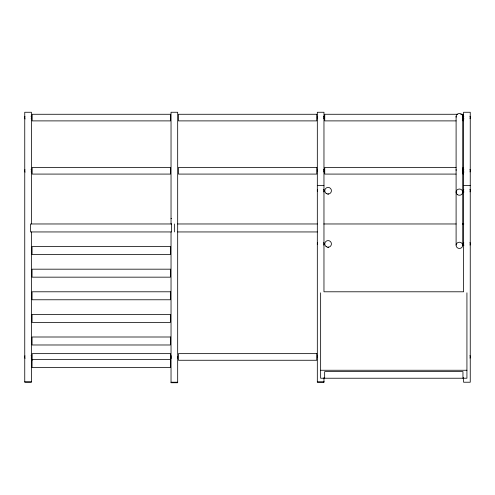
<?xml version="1.0" encoding="UTF-8"?>
<svg xmlns="http://www.w3.org/2000/svg" width="495" height="495" viewBox="0 0 495 495"><rect width="100%" height="100%" fill="white"/><g stroke="black" fill="none" stroke-linecap="round" stroke-linejoin="round"><path stroke-width="0.74" d="M327.789 194.034L328.661 193.997M327.789 247.228L328.661 247.191M457.634 114.271L324.739 114.271L324.739 120.891L456.087 120.891M460.727 114.271L463.042 114.271L463.042 120.891M456.087 167.465L324.739 167.465L324.739 174.085L456.087 174.085M317.32 185.402L323.965 185.402M463.598 185.402L470.25 185.402M171.035 218.648L171.48 218.648M177.68 223.969L317.32 223.969M323.724 223.969L456.149 223.969M462.305 223.969L463.846 223.969M177.68 231.945L317.32 231.945M320.642 370.254L466.927 370.254M24.75 381.837L31.402 381.837M323.52 381.855L323.965 381.855M317.32 381.911L323.965 381.911M171.035 382.22L177.68 382.22M466.927 292.823L466.927 378.229L320.642 378.229L320.642 292.823M463.598 377.598L463.598 382.22L470.25 382.22L470.25 112.26L463.598 112.26L463.598 291.79L323.965 291.79L323.965 112.26L317.32 112.26L317.32 382.22L323.965 382.22L323.965 377.598M463.042 167.465L463.042 174.085M462.961 378.242L462.961 371.621L324.658 371.621L324.658 378.242M462.72 245.625A3.323 3.125 0 0 0 458.024 242.488A3.323 3.125 0 0 0 457.491 247.884A3.323 3.125 0 0 0 462.72 245.625L462.72 116.931A3.323 3.125 0 0 0 459.286 113.516A3.323 3.125 0 0 0 456.136 117.167M456.099 116.35L456.099 245.044M174.358 223.969L174.358 231.945M171.035 223.969L171.035 112.26L177.68 112.26L177.68 382.74L171.035 382.74L171.035 231.945M170.478 360.261L170.478 353.64L32.169 353.64L32.169 360.261M31.402 223.969L31.402 112.26L24.75 112.26L24.75 382.22L31.402 382.22L31.402 231.945M31.098 116.195A3.323 3.323 0 0 1 31.191 118.738M25.053 118.967A3.323 3.323 0 0 1 24.96 116.424M31.098 169.389A3.323 3.323 0 0 1 31.191 171.932M25.053 172.161A3.323 3.323 0 0 1 24.96 169.618M323.662 116.195A3.323 3.323 0 0 1 323.761 118.738M317.363 118.138A3.323 3.323 0 0 1 317.524 116.424M323.662 169.389A3.323 3.323 0 0 1 323.761 171.932M317.363 171.332A3.323 3.323 0 0 1 317.524 169.618M469.947 189.338A3.323 3.323 0 0 1 470.04 191.881M463.902 192.11A3.323 3.323 0 0 1 463.809 189.566M469.947 242.531A3.323 3.323 0 0 1 470.04 245.075M463.902 245.303A3.323 3.323 0 0 1 463.809 242.76M31.098 355.565A3.323 3.323 0 0 1 31.191 358.108M25.053 358.337A3.323 3.323 0 0 1 24.96 355.794M317.363 357.508A3.323 3.323 0 0 1 317.524 355.794M469.947 355.565A3.323 3.323 0 0 1 470.04 358.108M177.637 356.394A3.323 3.323 0 0 1 177.476 358.108M171.338 358.337A3.323 3.323 0 0 1 171.239 355.794M323.662 189.338A3.323 3.323 0 0 1 323.761 191.881M317.363 191.28A3.323 3.323 0 0 1 317.524 189.566M323.662 242.531A3.323 3.323 0 0 1 323.761 245.075M317.363 244.474A3.323 3.323 0 0 1 317.524 242.76M469.947 116.195A3.323 3.323 0 0 1 470.04 118.738M463.902 118.967A3.323 3.323 0 0 1 463.809 116.424M469.947 169.389A3.323 3.323 0 0 1 470.04 171.932M463.902 172.161A3.323 3.323 0 0 1 463.809 169.618M456.136 170.36A3.323 3.125 0 0 1 456.099 169.544M462.689 169.309A3.323 3.125 0 0 1 462.72 170.125M170.478 114.271L32.169 114.271L32.169 120.891L170.478 120.891L170.478 114.271M316.763 114.271L178.454 114.271L178.454 120.891L316.763 120.891L316.763 114.271M170.478 167.465L32.169 167.465L32.169 174.085L170.478 174.085L170.478 167.465M316.763 167.465L178.454 167.465L178.454 174.085L316.763 174.085L316.763 167.465M171.48 223.969L30.517 223.969L30.517 231.945L171.48 231.945L171.48 223.969M170.367 246.578L32.064 246.578L32.064 254.554L170.367 254.554L170.367 246.578M170.367 269.181L32.064 269.181L32.064 277.163L170.367 277.163L170.367 269.181M170.367 291.79L32.064 291.79L32.064 299.772L170.367 299.772L170.367 291.79M170.367 314.399L32.064 314.399L32.064 322.375L170.367 322.375L170.367 314.399M170.367 337.002L32.064 337.002L32.064 344.984L170.367 344.984L170.367 337.002M316.763 353.64L178.454 353.64L178.454 360.261L316.763 360.261L316.763 353.64M170.367 359.611L32.064 359.611L32.064 367.593L170.367 367.593L170.367 359.611M326.18 193.434A3.323 3.323 0 0 0 331.415 191.033A3.323 3.323 0 0 0 326.712 187.698A3.323 3.323 0 0 0 326.18 193.434M326.18 246.628A3.323 3.323 0 0 0 331.415 244.227A3.323 3.323 0 0 0 326.712 240.892A3.323 3.323 0 0 0 326.18 246.628M457.491 194.69A3.323 3.125 0 0 0 462.72 192.431A3.323 3.125 0 0 0 458.024 189.294A3.323 3.125 0 0 0 457.491 194.69"/></g></svg>
